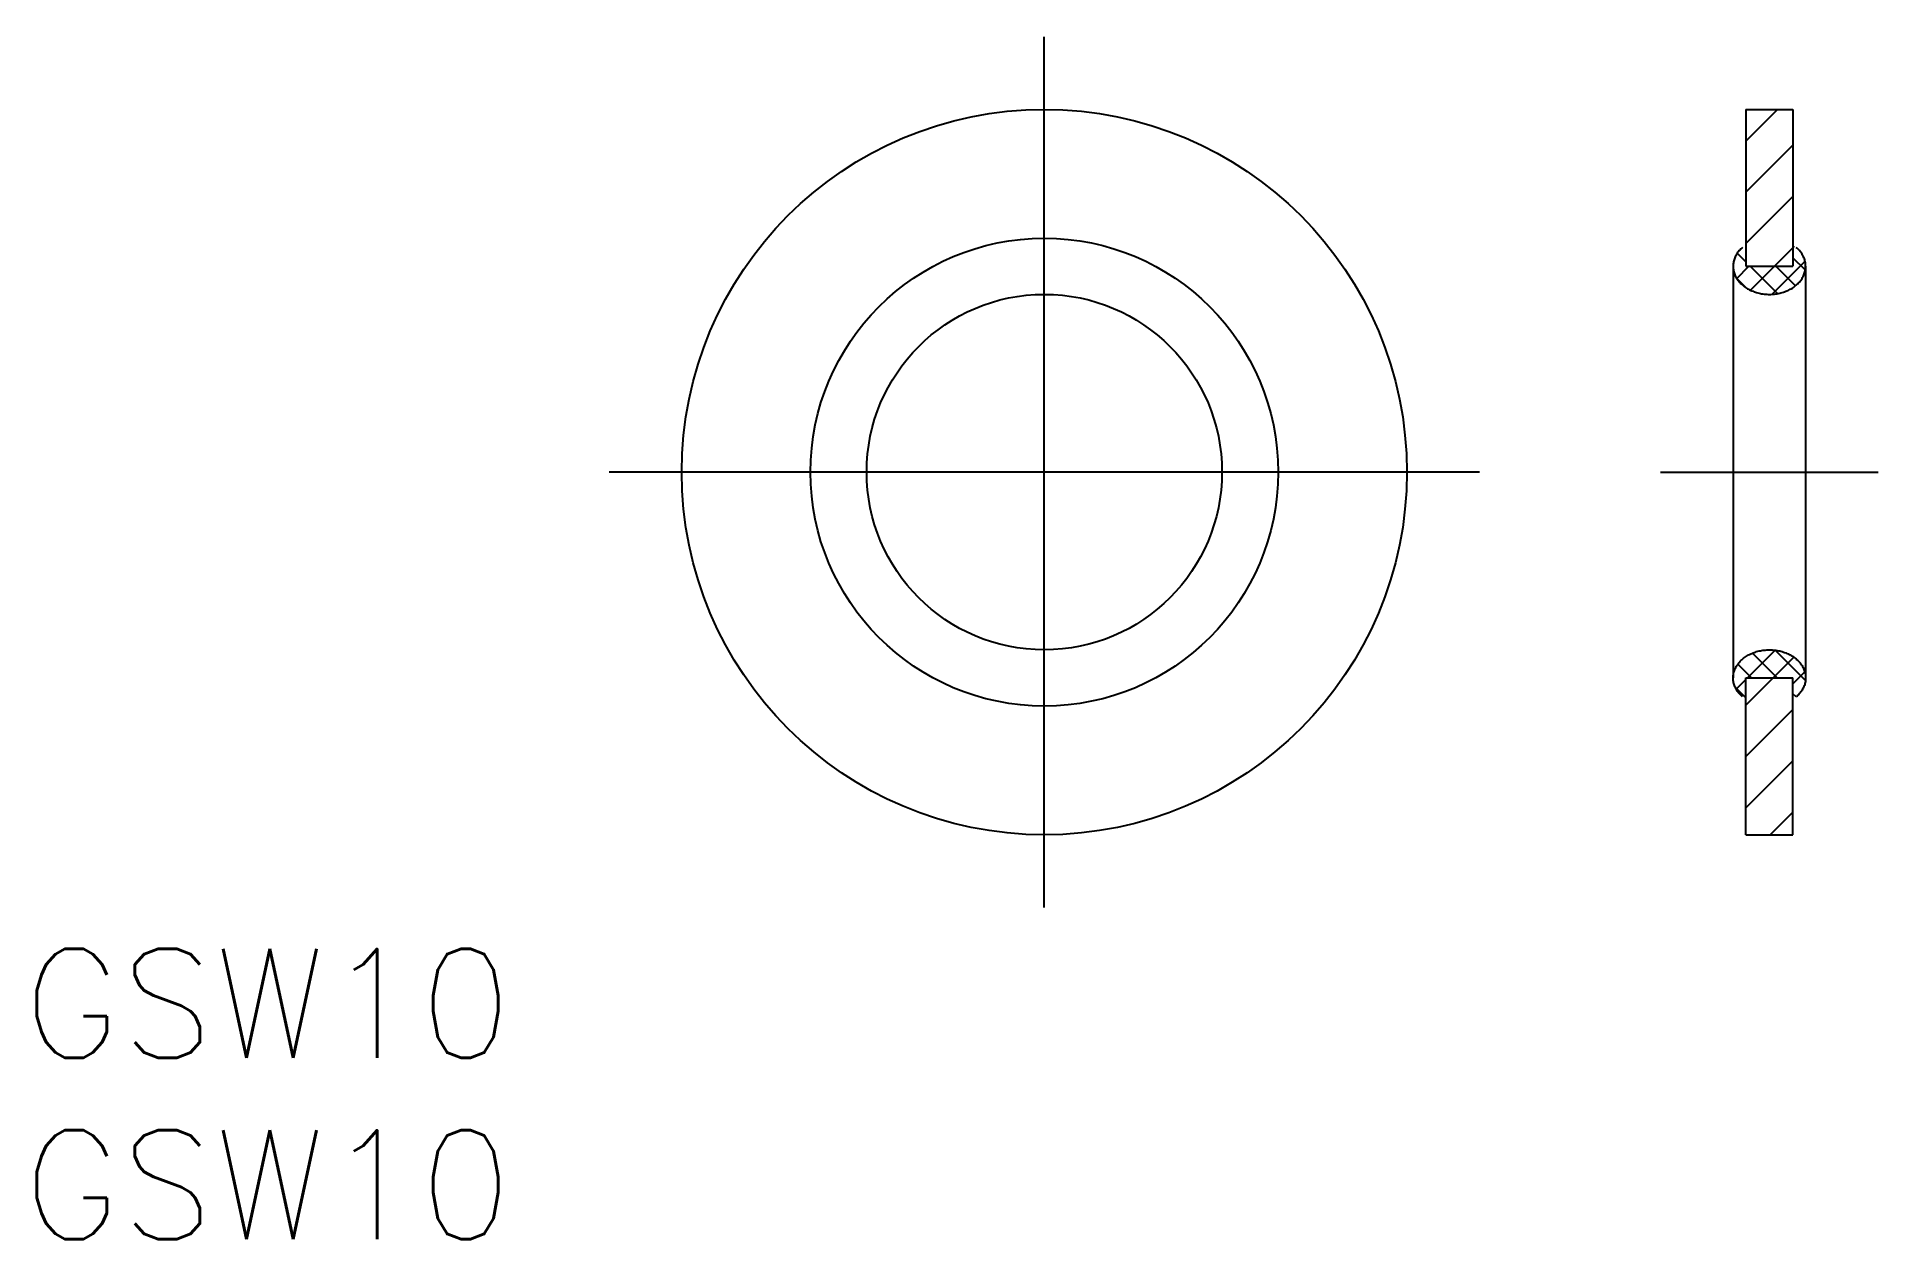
# Model space of a CAD drawing. Extents: x -27.8 to 23, y -21.1 to 12.
import ezdxf

# ---------------------------------------------------------------- set-up
doc = ezdxf.new("R2010")
doc.units = 0
doc.linetypes.add('CENTER', pattern=[50.8, 31.75, -6.35, 6.35, -6.35])
doc.layers.get('0').update_dxf_attribs({"linetype": 'CONTINUOUS'})
doc.layers.add('CENTER', color=1, linetype='CENTER')
doc.styles.get("Standard").update_dxf_attribs({"font": 'txt.shx', "height": 3, "bigfont": 'bigfont.shx'})

msp = doc.modelspace()

# ---------------------------------------------------------------- linework, layer by layer
at = {"color": 7, "linetype": 'CONTINUOUS'}
for p, q in [((19.35, 10), (20.65, 10)), ((19.35, 10), (19.35, 5.675)), ((20.65, 10), (20.65, 5.675)), ((19, 5.675), (19, -5.675)), ((19.35, 5.675), (20.65, 5.675)), ((21, 5.675), (21, -5.675)), ((19.35, -10), (19.35, -5.675)), ((19.35, -5.675), (20.65, -5.675)), ((20.65, -10), (20.65, -5.675)), ((19.35, -10), (20.65, -10))]:
    msp.add_line(p, q, dxfattribs=at)
at = {"color": 3, "linetype": 'CONTINUOUS'}
for p, q in [((19.35, 9.128), (20.222, 10)), ((19.35, 7.714), (20.65, 9.014)), ((19.35, 6.299), (20.65, 7.599)), ((20.14, 5.675), (20.65, 6.185)), ((20.65, 6.185), (20.696, 6.231)), ((19.098, 5.34), (19.433, 5.675)), ((19.35, 5.797), (19.113, 6.033)), ((20.227, 4.92), (19.472, 5.675)), ((19.479, 5.014), (20.14, 5.675)), ((20.074, 4.902), (20.984, 5.812)), ((20.718, 5.136), (20.179, 5.675)), ((20.991, 5.57), (20.65, 5.911)), ((19.361, 5.079), (19.096, 5.344)), ((19.396, -5.675), (20.161, -4.91)), ((20.215, -5.675), (19.531, -4.991)), ((20.996, -5.748), (20.157, -4.91)), ((19.508, -5.675), (19.128, -5.295)), ((20.103, -5.675), (20.675, -5.103)), ((20.65, -5.836), (20.977, -5.509)), ((19.35, -6.224), (19.055, -5.929)), ((19.085, -5.987), (19.35, -5.721)), ((19.35, -6.428), (20.103, -5.675)), ((19.35, -7.843), (20.65, -6.543)), ((20.738, -6.198), (20.65, -6.11)), ((19.35, -9.257), (20.65, -7.957)), ((20.021, -10), (20.65, -9.371))]:
    msp.add_line(p, q, dxfattribs=at)
at = {"color": 7, "linetype": 'CONTINUOUS'}
for points in [[(19.259, 6.195, 0), (19.235, 6.174, 0), (19.212, 6.153, 0), (19.191, 6.13, 0), (19.17, 6.107, 0), (19.151, 6.084, 0), (19.132, 6.06, 0), (19.115, 6.036, 0), (19.099, 6.011, 0), (19.084, 5.985, 0), (19.07, 5.959, 0), (19.057, 5.933, 0), (19.046, 5.907, 0), (19.036, 5.88, 0), (19.027, 5.853, 0), (19.019, 5.826, 0), (19.013, 5.798, 0), (19.008, 5.77, 0), (19.004, 5.743, 0), (19.001, 5.715, 0), (19, 5.687, 0), (19, 5.659, 0), (19.002, 5.631, 0), (19.004, 5.603, 0), (19.008, 5.575, 0), (19.014, 5.548, 0), (19.02, 5.52, 0), (19.028, 5.493, 0), (19.037, 5.466, 0), (19.047, 5.439, 0), (19.059, 5.413, 0), (19.072, 5.387, 0), (19.086, 5.361, 0), (19.101, 5.336, 0), (19.117, 5.311, 0), (19.135, 5.286, 0), (19.154, 5.262, 0), (19.173, 5.239, 0), (19.194, 5.216, 0), (19.216, 5.194, 0), (19.239, 5.172, 0), (19.263, 5.151, 0), (19.288, 5.131, 0), (19.313, 5.112, 0), (19.34, 5.093, 0), (19.367, 5.075, 0), (19.396, 5.057, 0), (19.425, 5.041, 0), (19.455, 5.025, 0), (19.485, 5.011, 0), (19.517, 4.997, 0), (19.548, 4.984, 0), (19.581, 4.971, 0), (19.614, 4.96, 0), (19.647, 4.95, 0), (19.681, 4.94, 0), (19.716, 4.932, 0), (19.75, 4.925, 0), (19.785, 4.918, 0), (19.821, 4.913, 0), (19.856, 4.908, 0), (19.892, 4.905, 0), (19.928, 4.902, 0), (19.964, 4.901, 0), (20, 4.9, 0), (20.036, 4.901, 0), (20.072, 4.902, 0), (20.108, 4.905, 0), (20.144, 4.908, 0), (20.179, 4.913, 0), (20.215, 4.918, 0), (20.25, 4.925, 0), (20.284, 4.932, 0), (20.319, 4.94, 0), (20.353, 4.95, 0), (20.386, 4.96, 0), (20.419, 4.971, 0), (20.452, 4.984, 0), (20.483, 4.997, 0), (20.515, 5.011, 0), (20.545, 5.025, 0), (20.575, 5.041, 0), (20.604, 5.057, 0), (20.633, 5.075, 0), (20.66, 5.093, 0), (20.687, 5.112, 0), (20.712, 5.131, 0), (20.737, 5.151, 0), (20.761, 5.172, 0), (20.784, 5.194, 0), (20.806, 5.216, 0), (20.827, 5.239, 0), (20.846, 5.262, 0), (20.865, 5.286, 0), (20.883, 5.311, 0), (20.899, 5.336, 0), (20.914, 5.361, 0), (20.928, 5.387, 0), (20.941, 5.413, 0), (20.953, 5.439, 0), (20.963, 5.466, 0), (20.972, 5.493, 0), (20.98, 5.52, 0), (20.986, 5.548, 0), (20.992, 5.575, 0), (20.996, 5.603, 0), (20.998, 5.631, 0), (21, 5.659, 0), (21, 5.687, 0), (20.999, 5.715, 0), (20.996, 5.743, 0), (20.992, 5.77, 0), (20.987, 5.798, 0), (20.981, 5.826, 0), (20.973, 5.853, 0), (20.964, 5.88, 0), (20.954, 5.907, 0), (20.943, 5.933, 0), (20.93, 5.959, 0), (20.916, 5.985, 0), (20.901, 6.011, 0), (20.885, 6.036, 0), (20.868, 6.06, 0), (20.849, 6.084, 0), (20.83, 6.107, 0), (20.809, 6.13, 0), (20.788, 6.153, 0), (20.765, 6.174, 0), (20.741, 6.195, 0)], [(19.259, -6.195, 0), (19.235, -6.174, 0), (19.212, -6.153, 0), (19.191, -6.13, 0), (19.17, -6.107, 0), (19.151, -6.084, 0), (19.132, -6.06, 0), (19.115, -6.036, 0), (19.099, -6.011, 0), (19.084, -5.985, 0), (19.07, -5.959, 0), (19.057, -5.933, 0), (19.046, -5.907, 0), (19.036, -5.88, 0), (19.027, -5.853, 0), (19.019, -5.826, 0), (19.013, -5.798, 0), (19.008, -5.77, 0), (19.004, -5.743, 0), (19.001, -5.715, 0), (19, -5.687, 0), (19, -5.659, 0), (19.002, -5.631, 0), (19.004, -5.603, 0), (19.008, -5.575, 0), (19.014, -5.548, 0), (19.02, -5.52, 0), (19.028, -5.493, 0), (19.037, -5.466, 0), (19.047, -5.439, 0), (19.059, -5.413, 0), (19.072, -5.387, 0), (19.086, -5.361, 0), (19.101, -5.336, 0), (19.117, -5.311, 0), (19.135, -5.286, 0), (19.154, -5.262, 0), (19.173, -5.239, 0), (19.194, -5.216, 0), (19.216, -5.194, 0), (19.239, -5.172, 0), (19.263, -5.151, 0), (19.288, -5.131, 0), (19.313, -5.112, 0), (19.34, -5.093, 0), (19.367, -5.075, 0), (19.396, -5.057, 0), (19.425, -5.041, 0), (19.455, -5.025, 0), (19.485, -5.011, 0), (19.517, -4.997, 0), (19.548, -4.984, 0), (19.581, -4.971, 0), (19.614, -4.96, 0), (19.647, -4.95, 0), (19.681, -4.94, 0), (19.716, -4.932, 0), (19.75, -4.925, 0), (19.785, -4.918, 0), (19.821, -4.913, 0), (19.856, -4.908, 0), (19.892, -4.905, 0), (19.928, -4.902, 0), (19.964, -4.901, 0), (20, -4.9, 0), (20.036, -4.901, 0), (20.072, -4.902, 0), (20.108, -4.905, 0), (20.144, -4.908, 0), (20.179, -4.913, 0), (20.215, -4.918, 0), (20.25, -4.925, 0), (20.284, -4.932, 0), (20.319, -4.94, 0), (20.353, -4.95, 0), (20.386, -4.96, 0), (20.419, -4.971, 0), (20.452, -4.984, 0), (20.483, -4.997, 0), (20.515, -5.011, 0), (20.545, -5.025, 0), (20.575, -5.041, 0), (20.604, -5.057, 0), (20.633, -5.075, 0), (20.66, -5.093, 0), (20.687, -5.112, 0), (20.712, -5.131, 0), (20.737, -5.151, 0), (20.761, -5.172, 0), (20.784, -5.194, 0), (20.806, -5.216, 0), (20.827, -5.239, 0), (20.846, -5.262, 0), (20.865, -5.286, 0), (20.883, -5.311, 0), (20.899, -5.336, 0), (20.914, -5.361, 0), (20.928, -5.387, 0), (20.941, -5.413, 0), (20.953, -5.439, 0), (20.963, -5.466, 0), (20.972, -5.493, 0), (20.98, -5.52, 0), (20.986, -5.548, 0), (20.992, -5.575, 0), (20.996, -5.603, 0), (20.998, -5.631, 0), (21, -5.659, 0), (21, -5.687, 0), (20.999, -5.715, 0), (20.996, -5.743, 0), (20.992, -5.77, 0), (20.987, -5.798, 0), (20.981, -5.826, 0), (20.973, -5.853, 0), (20.964, -5.88, 0), (20.954, -5.907, 0), (20.943, -5.933, 0), (20.93, -5.959, 0), (20.916, -5.985, 0), (20.901, -6.011, 0), (20.885, -6.036, 0), (20.868, -6.06, 0), (20.849, -6.084, 0), (20.83, -6.107, 0), (20.809, -6.13, 0), (20.788, -6.153, 0), (20.765, -6.174, 0), (20.741, -6.195, 0)]]:
    msp.add_polyline3d(points, dxfattribs=at)
for radius in [10, 6.45, 4.9]:
    msp.add_circle((0, 0), radius, dxfattribs=at)
at = {"layer": 'CENTER', "color": 1, "linetype": 'CENTER'}
for p, q in [((0, -12), (0, 12)), ((12, 0), (-12, 0)), ((17, 0), (23, 0))]:
    msp.add_line(p, q, dxfattribs=at)

# ---------------------------------------------------------------- texts
at = {"color": 7, "linetype": 'CONTINUOUS'}
for p in [(-28.175, -16.147), (-28.175, -21.147)]:
    msp.add_text('GSW10', height=3, dxfattribs=at).set_placement(p)

doc.saveas('drawing.dxf')
